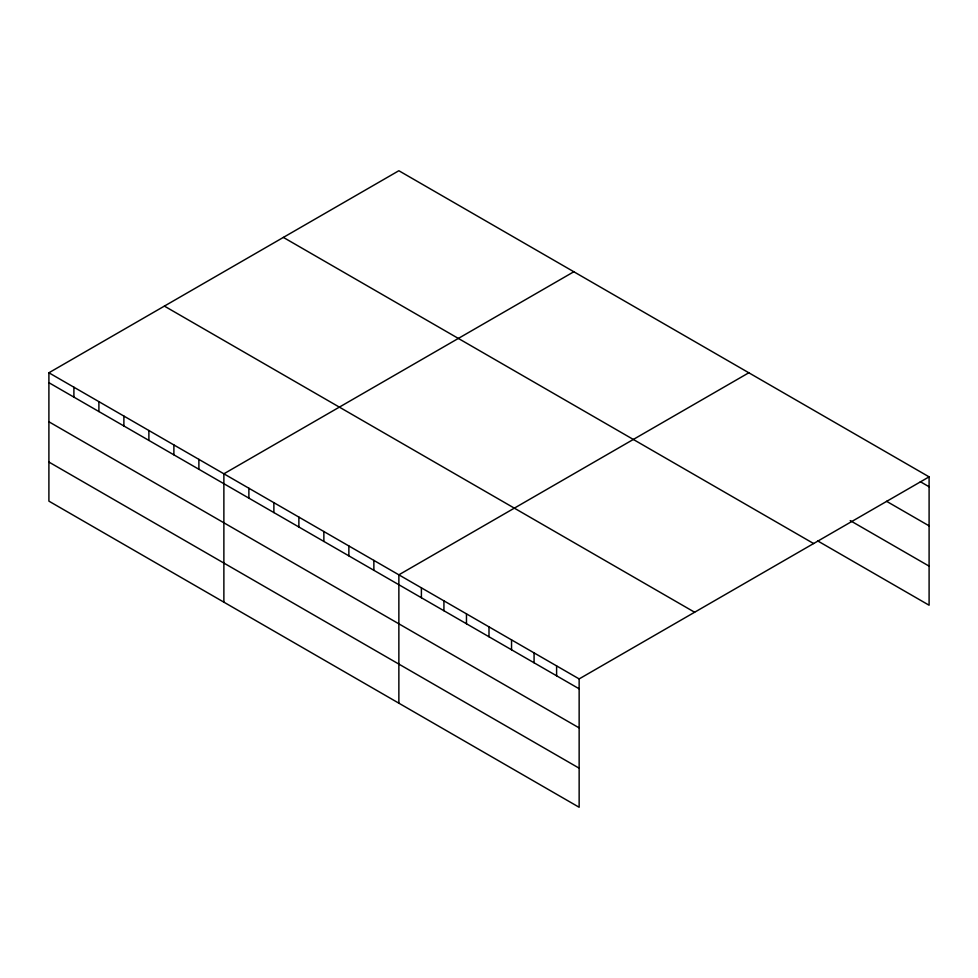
<?xml version="1.0" encoding="UTF-8"?>
<svg xmlns="http://www.w3.org/2000/svg" width="978" height="978" viewBox="0 0 978 978"><rect width="100%" height="100%" fill="white"/><g stroke="black" fill="none" stroke-linecap="round" stroke-linejoin="round"><path stroke-width="1.47" d="M579.147 727.901L579.147 678.915L48.9 372.777L48.9 501.139L579.147 807.266L579.147 727.901L48.9 421.775M817.669 540.895L929.1 605.223L929.1 476.861L398.853 170.734L48.9 372.777M573.841 271.75L223.876 473.804L223.876 602.155M748.818 372.777L398.865 574.819L398.865 703.182M579.147 678.915L929.1 476.861M920.335 481.702L929.1 486.763M886.533 501.286L929.1 525.858M850.224 520.602L929.1 566.128M283.375 237.409L813.61 543.536M164.39 306.102L694.625 612.24M48.9 382.679L579.147 688.818M48.9 462.044L579.147 768.182M556.604 665.896L556.604 675.798M534.074 652.888L534.074 662.791M511.543 639.881L511.543 649.783M489 626.861L489 636.764M466.469 613.854L466.469 623.756M443.926 600.847L443.926 610.749M421.396 587.839L421.396 597.741M373.865 560.394L373.865 570.296M348.865 545.956L348.865 555.859M323.865 531.531L323.865 541.433M298.877 517.093L298.877 526.995M273.877 502.668L273.877 512.57M248.877 488.23L248.877 498.132M198.889 459.367L198.889 469.269M173.888 444.941L173.888 454.843M148.888 430.503L148.888 440.406M123.888 416.078L123.888 425.98M98.9 401.64L98.9 411.542M73.9 387.202L73.9 397.105"/></g></svg>
